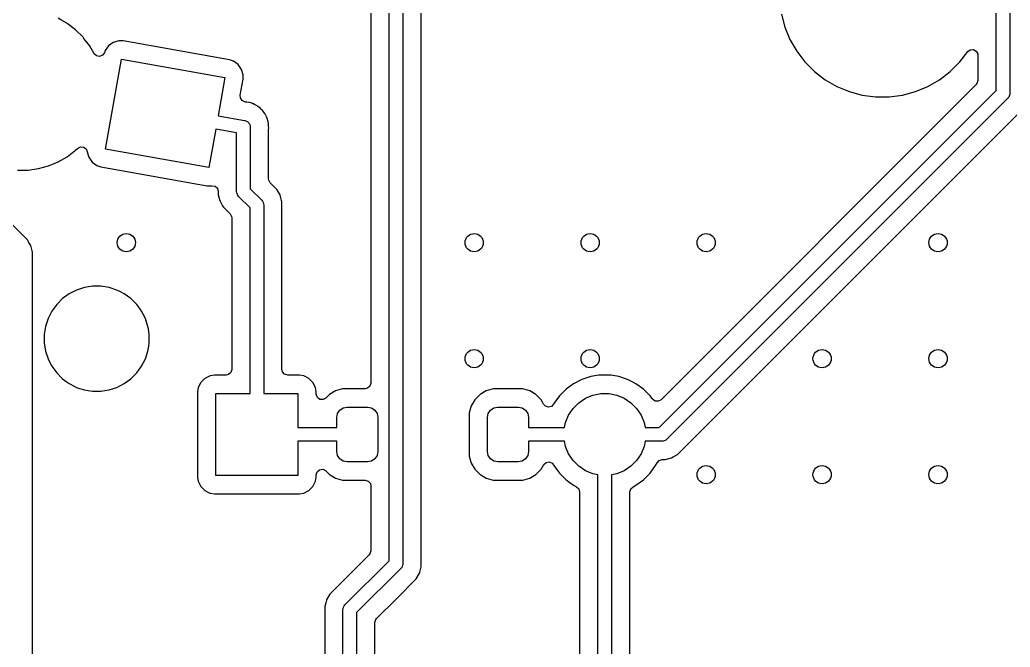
# Model space of a CAD drawing. Extents: x 2.6 to 14.2, y -9.4 to -3.8.
# Drawn here: x 6.891 to 7.745, y -7.479 to -6.938 of the extents above; entities that cross this region are included whole.
import ezdxf

# ---------------------------------------------------------------- set-up
doc = ezdxf.new("R2010")
doc.units = 0
doc.header["$MEASUREMENT"] = 0
doc.layers.add('BLACK', color=7, linetype='CONTINUOUS')

msp = doc.modelspace()

# ---------------------------------------------------------------- linework, layer by layer
at = {"layer": 'BLACK', "linetype": 'CONTINUOUS'}
for p, q in [((7.20989, -7.40471), (7.20989, -6.77212)), ((7.2217, -6.76967), (7.2217, -7.40715)), ((7.23747, -7.41001), (7.23747, -6.76682)), ((7.19413, -6.78067), (7.19413, -7.25163)), ((6.89805, -7.12818), (6.5524, -6.78252)), ((7.74511, -6.83179), (7.74511, -7.0018)), ((7.7333, -6.99936), (7.7333, -6.83424)), ((7.54808, -6.93355), (7.55109, -6.94477)), ((6.92693, -6.93844), (6.92455, -6.93707)), ((6.93182, -6.94127), (6.92693, -6.93844)), ((6.93237, -6.94158), (6.93182, -6.94127)), ((6.93954, -6.94708), (6.93237, -6.94158)), ((6.94593, -6.95347), (6.93954, -6.94708)), ((6.93954, -6.94708), (6.93954, -6.94708)), ((7.55109, -6.94477), (7.55109, -6.94477)), ((7.55109, -6.94477), (7.55553, -6.9555)), ((6.94673, -6.95452), (6.94593, -6.95347)), ((6.94593, -6.95347), (6.94593, -6.95347)), ((6.94593, -6.95347), (6.94593, -6.95347)), ((6.95143, -6.96064), (6.94673, -6.95452)), ((6.97204, -6.95808), (6.96795, -6.96094)), ((6.97205, -6.95808), (6.97204, -6.95808)), ((6.97682, -6.95662), (6.97205, -6.95808)), ((6.98056, -6.95668), (6.97682, -6.95662)), ((6.97682, -6.95662), (6.97682, -6.95662)), ((7.07218, -6.97284), (6.98056, -6.95668)), ((6.98056, -6.95668), (6.98056, -6.95668)), ((7.55553, -6.9555), (7.55553, -6.9555)), ((7.55553, -6.9555), (7.56134, -6.96556)), ((6.95547, -6.96764), (6.95143, -6.96064)), ((6.95143, -6.96064), (6.95143, -6.96064)), ((6.95143, -6.96064), (6.95143, -6.96064)), ((6.95746, -6.96954), (6.95547, -6.96764)), ((6.95547, -6.96764), (6.95547, -6.96764)), ((6.96431, -6.96678), (6.96272, -6.96903)), ((6.96495, -6.96493), (6.96431, -6.96678)), ((6.96795, -6.96094), (6.96495, -6.96493)), ((6.96795, -6.96094), (6.96795, -6.96094)), ((7.56134, -6.96556), (7.56841, -6.97477)), ((7.70193, -6.97477), (7.70878, -6.96585)), ((7.70878, -6.96585), (7.711, -6.96422)), ((7.711, -6.96422), (7.71374, -6.96406)), ((7.71374, -6.96406), (7.71614, -6.96541)), ((7.71614, -6.96541), (7.71743, -6.96784)), ((7.71743, -6.96784), (7.71753, -6.96882)), ((6.96017, -6.97005), (6.95746, -6.96954)), ((6.96272, -6.96903), (6.96017, -6.97005)), ((6.96537, -7.04997), (6.97904, -6.97243)), ((6.97904, -6.97243), (7.06822, -6.98815)), ((7.07571, -6.97406), (7.07218, -6.97284)), ((7.07218, -6.97284), (7.07218, -6.97284)), ((7.07218, -6.97284), (7.07218, -6.97284)), ((7.07218, -6.97284), (7.07218, -6.97284)), ((7.07218, -6.97284), (7.07218, -6.97284)), ((7.0797, -6.97706), (7.07571, -6.97406)), ((7.07571, -6.97406), (7.07571, -6.97406)), ((7.07571, -6.97406), (7.07571, -6.97406)), ((7.08257, -6.98115), (7.0797, -6.97706)), ((7.56841, -6.97477), (7.56841, -6.97477)), ((7.56841, -6.97477), (7.57662, -6.98299)), ((7.69371, -6.98299), (7.70193, -6.97477)), ((7.71753, -6.96882), (7.71753, -6.9908)), ((7.08403, -6.98593), (7.08257, -6.98115)), ((7.57662, -6.98299), (7.57662, -6.98299)), ((7.57662, -6.98299), (7.58584, -6.99006)), ((7.6845, -6.99006), (7.69371, -6.98299)), ((7.06822, -6.98815), (7.06241, -7.02111)), ((7.08152, -7.00351), (7.08396, -6.98967)), ((7.08396, -6.98967), (7.08401, -6.98686)), ((7.08401, -6.98686), (7.08403, -6.98593)), ((7.08403, -6.98593), (7.08403, -6.98593)), ((7.08403, -6.98593), (7.08403, -6.98593)), ((7.08403, -6.98593), (7.08403, -6.98593)), ((7.7161, -6.99426), (7.44437, -7.26599)), ((7.58584, -6.99006), (7.5959, -6.99586)), ((7.67444, -6.99586), (7.6845, -6.99006)), ((7.71676, -6.99344), (7.7161, -6.99426)), ((7.71753, -6.9908), (7.71676, -6.99344)), ((7.44266, -7.28999), (7.7333, -6.99936)), ((7.5959, -6.99586), (7.5959, -6.99586)), ((7.5959, -6.99586), (7.5959, -6.99586)), ((7.5959, -6.99586), (7.60313, -6.99886)), ((7.60313, -6.99886), (7.6053, -6.99976)), ((7.6053, -6.99976), (7.60663, -7.00031)), ((7.60663, -7.00031), (7.61785, -7.00331)), ((7.65249, -7.00331), (7.66371, -7.00031)), ((7.66371, -7.00031), (7.67444, -6.99586)), ((7.74511, -7.0018), (7.745, -7.00296)), ((7.0816, -7.00558), (7.08152, -7.00351)), ((7.08302, -7.00794), (7.0816, -7.00558)), ((7.08548, -7.00916), (7.08302, -7.00794)), ((7.08564, -7.00919), (7.08548, -7.00916)), ((7.08574, -7.00921), (7.08564, -7.00919)), ((7.08616, -7.00928), (7.08574, -7.00921)), ((7.08574, -7.00921), (7.08574, -7.00921)), ((7.08574, -7.00921), (7.08574, -7.00921)), ((7.08712, -7.00928), (7.08616, -7.00928)), ((7.08896, -7.00978), (7.08712, -7.00928)), ((7.08917, -7.00981), (7.08896, -7.00978)), ((7.09084, -7.01011), (7.08917, -7.00981)), ((7.08917, -7.00981), (7.08917, -7.00981)), ((7.09132, -7.01033), (7.09084, -7.01011)), ((7.09084, -7.01011), (7.09084, -7.01011)), ((7.09084, -7.01011), (7.09084, -7.01011)), ((7.09084, -7.01011), (7.09084, -7.01011)), ((7.09084, -7.01011), (7.09084, -7.01011)), ((7.09212, -7.01062), (7.09132, -7.01033)), ((7.09263, -7.01076), (7.09212, -7.01062)), ((7.09279, -7.01085), (7.09263, -7.01076)), ((7.0941, -7.01161), (7.09279, -7.01085)), ((7.74338, -7.00598), (7.44929, -7.30007)), ((7.61785, -7.00331), (7.62936, -7.00483)), ((7.62936, -7.00483), (7.62936, -7.00483)), ((7.62936, -7.00483), (7.64098, -7.00483)), ((7.64098, -7.00483), (7.65249, -7.00331)), ((7.64098, -7.00483), (7.64098, -7.00483)), ((7.74411, -7.00508), (7.74338, -7.00598)), ((7.74477, -7.0035), (7.74411, -7.00508)), ((7.745, -7.00296), (7.74477, -7.0035)), ((7.09447, -7.0118), (7.0941, -7.01161)), ((7.09601, -7.01252), (7.09447, -7.0118)), ((7.09641, -7.01286), (7.09601, -7.01252)), ((7.09601, -7.01252), (7.09601, -7.01252)), ((7.09601, -7.01252), (7.09601, -7.01252)), ((7.09601, -7.01252), (7.09601, -7.01252)), ((7.09674, -7.01314), (7.09641, -7.01286)), ((7.09757, -7.01361), (7.09674, -7.01314)), ((7.09892, -7.01496), (7.09757, -7.01361)), ((7.09908, -7.0151), (7.09892, -7.01496)), ((7.0991, -7.01511), (7.09908, -7.0151)), ((7.09908, -7.0151), (7.09908, -7.0151)), ((7.10038, -7.01619), (7.0991, -7.01511)), ((7.10093, -7.01697), (7.10038, -7.01619)), ((7.10161, -7.01765), (7.10093, -7.01697)), ((7.10256, -7.0193), (7.10161, -7.01765)), ((7.10365, -7.02086), (7.10256, -7.0193)), ((7.45842, -7.31324), (7.75655, -7.01511)), ((7.06241, -7.02111), (7.08529, -7.02514)), ((7.08529, -7.02514), (7.08537, -7.02516)), ((7.08537, -7.02516), (7.08542, -7.02516)), ((7.08542, -7.02516), (7.0855, -7.0252)), ((7.0855, -7.0252), (7.0864, -7.02545)), ((7.0864, -7.02545), (7.08695, -7.0258)), ((7.08695, -7.0258), (7.08754, -7.02605)), ((7.08754, -7.02605), (7.08791, -7.02641)), ((7.08791, -7.02641), (7.08835, -7.02669)), ((7.08835, -7.02669), (7.08872, -7.02722)), ((7.08872, -7.02722), (7.08917, -7.02768)), ((7.08917, -7.02768), (7.08937, -7.02815)), ((7.08937, -7.02815), (7.08967, -7.02858)), ((7.10384, -7.02136), (7.10365, -7.02086)), ((7.10419, -7.02213), (7.10384, -7.02136)), ((7.10429, -7.0223), (7.10419, -7.02213)), ((7.10446, -7.02259), (7.10429, -7.0223)), ((7.10495, -7.02443), (7.10446, -7.02259)), ((7.10561, -7.02622), (7.10495, -7.02443)), ((7.10569, -7.02718), (7.10561, -7.02622)), ((7.1058, -7.02759), (7.10569, -7.02718)), ((7.10594, -7.0281), (7.1058, -7.02759)), ((7.10594, -7.03001), (7.10594, -7.0281)), ((7.10594, -7.0281), (7.10594, -7.0281)), ((7.06036, -7.03274), (7.05455, -7.0657)), ((7.07836, -7.03591), (7.06036, -7.03274)), ((7.07836, -7.08653), (7.07836, -7.03591)), ((7.08967, -7.02858), (7.08981, -7.02921)), ((7.08981, -7.02921), (7.09006, -7.0298)), ((7.09006, -7.0298), (7.09015, -7.03074)), ((7.09015, -7.03074), (7.09017, -7.03083)), ((7.09017, -7.03083), (7.09016, -7.03087)), ((7.09016, -7.03087), (7.09017, -7.03096)), ((7.09017, -7.03096), (7.09017, -7.08409)), ((7.1061, -7.03191), (7.10594, -7.03001)), ((7.10594, -7.03285), (7.1061, -7.03191)), ((7.10594, -7.07553), (7.10594, -7.03285)), ((6.93237, -7.05644), (6.93954, -7.05094)), ((6.93954, -7.05094), (6.94125, -7.04923)), ((6.94125, -7.04923), (6.94366, -7.04791)), ((6.94366, -7.04791), (6.94641, -7.04811)), ((6.94641, -7.04811), (6.94861, -7.04975)), ((6.94861, -7.04975), (6.94953, -7.052)), ((6.94953, -7.052), (6.94956, -7.05219)), ((6.94956, -7.05219), (6.95068, -7.05585)), ((7.05455, -7.0657), (6.96537, -7.04997)), ((6.9162, -7.06441), (6.92455, -7.06095)), ((6.92455, -7.06095), (6.93237, -7.05644)), ((6.95068, -7.05585), (6.95102, -7.05697)), ((6.95102, -7.05697), (6.95389, -7.06106)), ((6.95389, -7.06106), (6.95788, -7.06407)), ((6.88948, -7.06793), (6.89852, -7.06793)), ((6.89852, -7.06793), (6.90748, -7.06675)), ((6.89852, -7.06793), (6.89852, -7.06793)), ((6.90748, -7.06675), (6.9162, -7.06441)), ((6.95788, -7.06407), (6.96141, -7.06528)), ((6.96141, -7.06528), (7.05303, -7.08144)), ((7.10605, -7.07657), (7.10594, -7.07553)), ((7.10737, -7.07898), (7.10605, -7.07657)), ((7.11317, -7.08479), (7.10737, -7.07898)), ((7.05303, -7.08144), (7.05466, -7.08147)), ((7.05466, -7.08147), (7.05677, -7.08151)), ((7.05677, -7.08151), (7.05703, -7.08147)), ((7.05677, -7.08151), (7.05677, -7.08151)), ((7.05677, -7.08151), (7.05677, -7.08151)), ((7.05677, -7.08151), (7.05677, -7.08151)), ((7.05703, -7.08147), (7.05975, -7.08187)), ((7.05975, -7.08187), (7.06182, -7.08368)), ((7.06182, -7.08368), (7.06259, -7.0863)), ((7.06259, -7.0863), (7.06259, -7.08938)), ((7.07847, -7.08768), (7.07836, -7.08653)), ((7.07935, -7.08981), (7.07847, -7.08768)), ((7.09017, -7.08409), (7.10001, -7.09392)), ((7.11583, -7.08938), (7.11317, -7.08479)), ((7.06259, -7.08938), (7.06364, -7.0933)), ((7.06364, -7.0933), (7.06364, -7.0933)), ((7.06364, -7.0933), (7.06406, -7.09487)), ((7.06406, -7.09487), (7.06407, -7.0949)), ((7.06407, -7.0949), (7.06625, -7.09867)), ((7.08009, -7.09071), (7.07935, -7.08981)), ((7.08993, -7.10054), (7.08009, -7.09071)), ((7.10001, -7.09392), (7.10074, -7.09482)), ((7.10074, -7.09482), (7.10114, -7.09578)), ((7.10114, -7.09578), (7.10162, -7.09695)), ((7.11602, -7.08971), (7.11583, -7.08938)), ((7.11603, -7.08973), (7.11602, -7.08971)), ((7.1175, -7.09525), (7.11603, -7.08973)), ((7.1175, -7.23981), (7.1175, -7.09525)), ((7.1175, -7.09525), (7.1175, -7.09525)), ((7.06625, -7.09867), (7.06692, -7.09984)), ((7.06692, -7.09984), (7.06692, -7.09984)), ((7.06692, -7.09984), (7.07273, -7.10565)), ((7.08993, -7.26046), (7.08993, -7.10054)), ((7.10162, -7.09695), (7.10174, -7.0981)), ((7.10174, -7.0981), (7.10174, -7.26046)), ((7.07273, -7.10565), (7.07405, -7.10806)), ((7.07405, -7.10806), (7.07416, -7.1091)), ((7.07416, -7.1091), (7.07416, -7.23981)), ((6.8993, -7.13033), (6.89805, -7.12818)), ((6.9009, -7.13312), (6.8993, -7.13033)), ((6.90238, -7.13863), (6.9009, -7.13312)), ((6.90238, -7.20977), (6.90238, -7.13863)), ((6.90238, -7.13863), (6.90238, -7.13863)), ((6.94037, -7.17136), (6.93401, -7.1746)), ((6.94715, -7.16916), (6.94037, -7.17136)), ((6.94037, -7.17136), (6.94037, -7.17136)), ((6.95419, -7.16804), (6.94715, -7.16916)), ((6.96132, -7.16804), (6.95419, -7.16804)), ((6.95419, -7.16804), (6.95419, -7.16804)), ((6.96836, -7.16916), (6.96132, -7.16804)), ((6.96132, -7.16804), (6.96132, -7.16804)), ((6.97514, -7.17136), (6.96836, -7.16916)), ((6.9783, -7.17297), (6.97514, -7.17136)), ((6.97514, -7.17136), (6.97514, -7.17136)), ((6.98149, -7.1746), (6.9783, -7.17297)), ((6.92824, -7.17879), (6.9232, -7.18383)), ((6.92825, -7.17879), (6.92824, -7.17879)), ((6.93401, -7.1746), (6.92825, -7.17879)), ((6.98726, -7.17879), (6.98149, -7.1746)), ((6.98149, -7.1746), (6.98149, -7.1746)), ((6.98149, -7.1746), (6.98149, -7.1746)), ((6.9923, -7.18383), (6.98726, -7.17879)), ((6.98726, -7.17879), (6.98726, -7.17879)), ((6.91901, -7.1896), (6.91578, -7.19595)), ((6.9232, -7.18383), (6.91901, -7.1896)), ((6.9232, -7.18383), (6.9232, -7.18383)), ((6.99491, -7.18741), (6.9923, -7.18383)), ((6.9923, -7.18383), (6.9923, -7.18383)), ((6.99649, -7.1896), (6.99491, -7.18741)), ((6.99787, -7.19229), (6.99649, -7.1896)), ((6.91578, -7.19595), (6.91357, -7.20273)), ((6.91578, -7.19595), (6.91578, -7.19595)), ((6.99973, -7.19595), (6.99787, -7.19229)), ((6.99977, -7.19608), (6.99973, -7.19595)), ((6.99973, -7.19595), (6.99973, -7.19595)), ((7.00193, -7.20273), (6.99977, -7.19608)), ((6.91357, -7.20273), (6.91246, -7.20977)), ((7.00227, -7.20485), (7.00193, -7.20273)), ((7.00305, -7.20977), (7.00227, -7.20485)), ((6.90238, -7.4993), (6.90238, -7.20977)), ((6.91246, -7.20977), (6.91246, -7.2169)), ((7.00305, -7.2169), (7.00305, -7.20977)), ((6.91246, -7.2169), (6.91357, -7.22394)), ((6.91357, -7.22394), (6.91578, -7.23072)), ((6.99973, -7.23072), (7.00193, -7.22394)), ((7.00193, -7.22394), (7.00258, -7.21988)), ((7.00258, -7.21988), (7.00305, -7.2169)), ((6.91578, -7.23072), (6.91578, -7.23072)), ((6.91578, -7.23072), (6.91798, -7.23504)), ((6.99649, -7.23708), (6.99973, -7.23072)), ((6.91798, -7.23504), (6.91893, -7.23692)), ((6.91893, -7.23692), (6.91901, -7.23708)), ((6.91901, -7.23708), (6.9232, -7.24284)), ((6.9923, -7.24284), (6.99649, -7.23708)), ((7.07416, -7.23981), (7.07338, -7.24245)), ((7.11795, -7.24184), (7.1175, -7.23981)), ((7.11975, -7.24392), (7.11795, -7.24184)), ((6.9232, -7.24284), (6.9232, -7.24284)), ((6.9232, -7.24284), (6.92824, -7.24789)), ((6.92824, -7.24789), (6.92825, -7.24789)), ((6.92825, -7.24789), (6.93129, -7.2501)), ((6.93129, -7.2501), (6.93401, -7.25208)), ((6.98149, -7.25208), (6.98726, -7.24789)), ((6.98726, -7.24789), (6.9923, -7.24284)), ((7.05101, -7.24755), (7.04748, -7.25108)), ((7.05546, -7.24528), (7.05101, -7.24755)), ((7.05101, -7.24755), (7.05101, -7.24755)), ((7.05101, -7.24755), (7.05101, -7.24755)), ((7.05597, -7.2452), (7.05546, -7.24528)), ((7.05916, -7.2447), (7.05597, -7.2452)), ((7.06928, -7.2447), (7.05916, -7.2447)), ((7.0713, -7.24426), (7.06928, -7.2447)), ((7.07338, -7.24245), (7.0713, -7.24426)), ((7.12239, -7.2447), (7.11975, -7.24392)), ((7.1325, -7.2447), (7.12239, -7.2447)), ((7.1362, -7.24528), (7.1325, -7.2447)), ((7.1325, -7.2447), (7.1325, -7.2447)), ((7.13752, -7.24596), (7.1362, -7.24528)), ((7.14065, -7.24755), (7.13752, -7.24596)), ((7.14418, -7.25108), (7.14065, -7.24755)), ((7.14065, -7.24755), (7.14065, -7.24755)), ((7.14065, -7.24755), (7.14065, -7.24755)), ((7.37618, -7.24845), (7.369, -7.25211)), ((7.38384, -7.24596), (7.37618, -7.24845)), ((7.39084, -7.24485), (7.38384, -7.24596)), ((7.3918, -7.2447), (7.39084, -7.24485)), ((7.39986, -7.2447), (7.3918, -7.2447)), ((7.40095, -7.24487), (7.39986, -7.2447)), ((7.40782, -7.24596), (7.40095, -7.24487)), ((7.41549, -7.24845), (7.40782, -7.24596)), ((7.41994, -7.25072), (7.41549, -7.24845)), ((6.93401, -7.25208), (6.93817, -7.25419)), ((6.93817, -7.25419), (6.94037, -7.25531)), ((6.94037, -7.25531), (6.94037, -7.25531)), ((6.94037, -7.25531), (6.9429, -7.25614)), ((6.9429, -7.25614), (6.94715, -7.25752)), ((6.94715, -7.25752), (6.95024, -7.25801)), ((6.95024, -7.25801), (6.95419, -7.25863)), ((6.95419, -7.25863), (6.95419, -7.25863)), ((6.95419, -7.25863), (6.96132, -7.25863)), ((6.96132, -7.25863), (6.96473, -7.25809)), ((6.96473, -7.25809), (6.96836, -7.25752)), ((6.96836, -7.25752), (6.97514, -7.25531)), ((6.97514, -7.25531), (6.98149, -7.25208)), ((7.04521, -7.25553), (7.04463, -7.25922)), ((7.0472, -7.25163), (7.04521, -7.25553)), ((7.04748, -7.25108), (7.0472, -7.25163)), ((7.04748, -7.25108), (7.04748, -7.25108)), ((7.04748, -7.25108), (7.04748, -7.25108)), ((7.14645, -7.25553), (7.14418, -7.25108)), ((7.14418, -7.25108), (7.14418, -7.25108)), ((7.14418, -7.25108), (7.14418, -7.25108)), ((7.14698, -7.25887), (7.14645, -7.25553)), ((7.14703, -7.25922), (7.14698, -7.25887)), ((7.16373, -7.25835), (7.15837, -7.26152)), ((7.1697, -7.25662), (7.16373, -7.25835)), ((7.16373, -7.25835), (7.16373, -7.25835)), ((7.1711, -7.25651), (7.1697, -7.25662)), ((7.18924, -7.25651), (7.1711, -7.25651)), ((7.1711, -7.25651), (7.1711, -7.25651)), ((7.19127, -7.25607), (7.18924, -7.25651)), ((7.19335, -7.25427), (7.19127, -7.25607)), ((7.19413, -7.25163), (7.19335, -7.25427)), ((7.29365, -7.25835), (7.28829, -7.26152)), ((7.29962, -7.25662), (7.29365, -7.25835)), ((7.29365, -7.25835), (7.29365, -7.25835)), ((7.30102, -7.25651), (7.29962, -7.25662)), ((7.32371, -7.25651), (7.30102, -7.25651)), ((7.30102, -7.25651), (7.30102, -7.25651)), ((7.32511, -7.25662), (7.32371, -7.25651)), ((7.33108, -7.25835), (7.32511, -7.25662)), ((7.32511, -7.25662), (7.32511, -7.25662)), ((7.33644, -7.26152), (7.33108, -7.25835)), ((7.33108, -7.25835), (7.33108, -7.25835)), ((7.36248, -7.25684), (7.35678, -7.26254)), ((7.369, -7.25211), (7.36248, -7.25684)), ((7.42267, -7.25211), (7.41994, -7.25072)), ((7.42919, -7.25684), (7.42267, -7.25211)), ((7.42267, -7.25211), (7.42267, -7.25211)), ((7.42267, -7.25211), (7.42267, -7.25211)), ((7.43488, -7.26254), (7.42919, -7.25684)), ((7.42919, -7.25684), (7.42919, -7.25684)), ((7.04463, -7.25922), (7.04463, -7.33257)), ((7.0604, -7.33133), (7.0604, -7.26046)), ((7.0604, -7.26046), (7.08993, -7.26046)), ((7.10174, -7.26046), (7.13126, -7.26046)), ((7.13126, -7.26046), (7.13126, -7.28999)), ((7.14703, -7.26108), (7.14703, -7.25922)), ((7.14704, -7.26142), (7.14703, -7.26108)), ((7.14801, -7.264), (7.14704, -7.26142)), ((7.15021, -7.26565), (7.14801, -7.264)), ((7.15295, -7.26585), (7.15021, -7.26565)), ((7.15537, -7.26453), (7.15295, -7.26585)), ((7.15837, -7.26152), (7.15537, -7.26453)), ((7.15837, -7.26152), (7.15837, -7.26152)), ((7.28389, -7.26592), (7.28073, -7.27128)), ((7.2839, -7.26592), (7.28389, -7.26592)), ((7.28829, -7.26152), (7.2839, -7.26592)), ((7.28829, -7.26152), (7.28829, -7.26152)), ((7.34084, -7.26592), (7.33644, -7.26152)), ((7.33644, -7.26152), (7.33644, -7.26152)), ((7.34215, -7.26813), (7.34084, -7.26592)), ((7.34084, -7.26592), (7.34084, -7.26592)), ((7.35678, -7.26254), (7.35204, -7.26906)), ((7.37335, -7.26851), (7.37913, -7.26465)), ((7.37913, -7.26465), (7.38555, -7.26199)), ((7.38555, -7.26199), (7.39236, -7.26064)), ((7.39236, -7.26064), (7.3993, -7.26064)), ((7.3993, -7.26064), (7.40612, -7.26199)), ((7.40612, -7.26199), (7.41253, -7.26465)), ((7.41253, -7.26465), (7.41831, -7.26851)), ((7.43665, -7.26497), (7.43488, -7.26254)), ((7.43697, -7.26541), (7.43665, -7.26497)), ((7.43701, -7.26546), (7.43697, -7.26541)), ((7.43921, -7.26711), (7.43701, -7.26546)), ((7.44195, -7.26731), (7.43921, -7.26711)), ((7.44437, -7.26599), (7.44195, -7.26731)), ((7.1654, -7.27774), (7.16732, -7.27487)), ((7.16732, -7.27487), (7.1702, -7.27295)), ((7.1702, -7.27295), (7.17359, -7.27228)), ((7.17359, -7.27228), (7.1913, -7.27228)), ((7.1913, -7.27228), (7.19469, -7.27295)), ((7.19469, -7.27295), (7.19757, -7.27487)), ((7.19757, -7.27487), (7.19949, -7.27774)), ((7.28073, -7.27128), (7.27899, -7.27725)), ((7.28073, -7.27128), (7.28073, -7.27128)), ((7.29532, -7.27774), (7.29724, -7.27487)), ((7.29724, -7.27487), (7.30012, -7.27295)), ((7.30012, -7.27295), (7.30351, -7.27228)), ((7.30351, -7.27228), (7.32122, -7.27228)), ((7.32122, -7.27228), (7.32461, -7.27295)), ((7.32461, -7.27295), (7.32749, -7.27487)), ((7.32749, -7.27487), (7.32941, -7.27774)), ((7.34308, -7.26971), (7.34215, -7.26813)), ((7.34319, -7.26991), (7.34308, -7.26971)), ((7.34458, -7.27141), (7.34319, -7.26991)), ((7.34719, -7.2723), (7.34458, -7.27141)), ((7.34986, -7.27164), (7.34719, -7.2723)), ((7.35175, -7.26964), (7.34986, -7.27164)), ((7.35204, -7.26906), (7.35175, -7.26964)), ((7.36458, -7.27919), (7.36844, -7.27342)), ((7.36844, -7.27342), (7.37335, -7.26851)), ((7.41831, -7.26851), (7.42322, -7.27342)), ((7.42322, -7.27342), (7.42708, -7.27919)), ((7.16473, -7.28113), (7.1654, -7.27774)), ((7.16473, -7.28999), (7.16473, -7.28113)), ((7.19949, -7.27774), (7.20016, -7.28113)), ((7.20016, -7.28113), (7.20016, -7.31066)), ((7.27899, -7.27725), (7.27888, -7.27865)), ((7.27888, -7.27865), (7.27888, -7.31315)), ((7.27899, -7.27725), (7.27899, -7.27725)), ((7.29465, -7.28113), (7.29532, -7.27774)), ((7.29465, -7.31066), (7.29465, -7.28113)), ((7.32941, -7.27774), (7.33008, -7.28113)), ((7.33008, -7.28113), (7.33008, -7.28999)), ((7.36192, -7.28561), (7.36458, -7.27919)), ((7.42708, -7.27919), (7.42974, -7.28561)), ((7.13126, -7.28999), (7.16473, -7.28999)), ((7.33008, -7.28999), (7.36105, -7.28999)), ((7.36105, -7.28999), (7.36192, -7.28561)), ((7.42974, -7.28561), (7.43061, -7.28999)), ((7.43061, -7.28999), (7.44266, -7.28999)), ((7.1352, -7.3018), (7.13126, -7.3018)), ((7.13126, -7.3018), (7.13126, -7.33133)), ((7.16473, -7.3018), (7.1352, -7.3018)), ((7.16473, -7.31066), (7.16473, -7.3018)), ((7.35469, -7.3018), (7.33008, -7.3018)), ((7.33008, -7.3018), (7.33008, -7.31066)), ((7.36105, -7.3018), (7.35469, -7.3018)), ((7.36192, -7.30618), (7.36105, -7.3018)), ((7.43061, -7.3018), (7.42974, -7.30618)), ((7.44511, -7.3018), (7.43061, -7.3018)), ((7.44626, -7.30169), (7.44511, -7.3018)), ((7.4478, -7.30105), (7.44626, -7.30169)), ((7.44839, -7.30081), (7.4478, -7.30105)), ((7.44929, -7.30007), (7.44839, -7.30081)), ((7.36458, -7.3126), (7.36192, -7.30618)), ((7.42974, -7.30618), (7.42708, -7.3126)), ((7.1654, -7.31405), (7.16473, -7.31066)), ((7.16732, -7.31693), (7.1654, -7.31405)), ((7.1702, -7.31885), (7.16732, -7.31693)), ((7.17359, -7.31952), (7.1702, -7.31885)), ((7.19469, -7.31885), (7.1913, -7.31952)), ((7.19757, -7.31693), (7.19469, -7.31885)), ((7.19949, -7.31405), (7.19757, -7.31693)), ((7.20016, -7.31066), (7.19949, -7.31405)), ((7.27888, -7.31315), (7.27888, -7.31315)), ((7.27888, -7.31315), (7.27899, -7.31454)), ((7.27899, -7.31454), (7.28073, -7.32052)), ((7.29532, -7.31405), (7.29465, -7.31066)), ((7.29724, -7.31693), (7.29532, -7.31405)), ((7.30012, -7.31885), (7.29724, -7.31693)), ((7.30351, -7.31952), (7.30012, -7.31885)), ((7.32461, -7.31885), (7.32122, -7.31952)), ((7.32749, -7.31693), (7.32461, -7.31885)), ((7.32941, -7.31405), (7.32749, -7.31693)), ((7.33008, -7.31066), (7.32941, -7.31405)), ((7.36844, -7.31838), (7.36458, -7.3126)), ((7.37335, -7.32329), (7.36844, -7.31838)), ((7.42322, -7.31838), (7.41831, -7.32329)), ((7.42708, -7.3126), (7.42322, -7.31838)), ((7.44089, -7.32024), (7.44278, -7.31824)), ((7.44278, -7.31824), (7.44524, -7.31757)), ((7.44524, -7.31757), (7.44796, -7.31757)), ((7.44796, -7.31757), (7.45348, -7.31609)), ((7.44796, -7.31757), (7.44796, -7.31757)), ((7.44796, -7.31757), (7.44796, -7.31757)), ((7.45348, -7.31609), (7.45492, -7.31526)), ((7.45492, -7.31526), (7.45842, -7.31324)), ((7.14781, -7.32808), (7.14989, -7.32628)), ((7.14989, -7.32628), (7.15261, -7.32589)), ((7.15261, -7.32589), (7.15511, -7.32703)), ((7.15511, -7.32703), (7.15537, -7.32727)), ((7.15537, -7.32727), (7.15837, -7.33027)), ((7.1913, -7.31952), (7.17359, -7.31952)), ((7.28073, -7.32052), (7.28073, -7.32052)), ((7.28073, -7.32052), (7.28389, -7.32587)), ((7.28389, -7.32587), (7.2839, -7.32587)), ((7.2839, -7.32587), (7.28829, -7.33027)), ((7.32122, -7.31952), (7.30351, -7.31952)), ((7.33644, -7.33027), (7.34084, -7.32587)), ((7.34084, -7.32587), (7.34319, -7.32189)), ((7.34319, -7.32189), (7.34521, -7.32001)), ((7.34521, -7.32001), (7.34791, -7.31952)), ((7.34791, -7.31952), (7.35045, -7.32057)), ((7.35045, -7.32057), (7.35175, -7.32216)), ((7.35175, -7.32216), (7.35204, -7.32273)), ((7.35204, -7.32273), (7.35678, -7.32925)), ((7.37913, -7.32715), (7.37335, -7.32329)), ((7.38555, -7.3298), (7.37913, -7.32715)), ((7.41253, -7.32715), (7.40612, -7.3298)), ((7.41831, -7.32329), (7.41253, -7.32715)), ((7.43488, -7.32925), (7.43962, -7.32273)), ((7.43962, -7.32273), (7.43966, -7.32267)), ((7.43966, -7.32267), (7.44089, -7.32024)), ((7.04463, -7.33257), (7.04497, -7.33473)), ((7.04497, -7.33473), (7.04521, -7.33626)), ((7.13126, -7.33133), (7.0604, -7.33133)), ((7.14645, -7.33626), (7.14703, -7.33257)), ((7.14703, -7.33072), (7.14781, -7.32808)), ((7.14703, -7.33257), (7.14703, -7.33072)), ((7.15837, -7.33027), (7.15837, -7.33027)), ((7.15837, -7.33027), (7.15912, -7.33072)), ((7.15912, -7.33072), (7.16373, -7.33344)), ((7.16373, -7.33344), (7.1697, -7.33518)), ((7.1697, -7.33518), (7.1711, -7.33529)), ((7.1711, -7.33529), (7.18924, -7.33529)), ((7.18924, -7.33529), (7.19188, -7.33606)), ((7.28829, -7.33027), (7.28829, -7.33027)), ((7.28829, -7.33027), (7.28905, -7.33072)), ((7.28905, -7.33072), (7.29365, -7.33344)), ((7.29365, -7.33344), (7.29962, -7.33518)), ((7.29962, -7.33518), (7.30102, -7.33529)), ((7.30102, -7.33529), (7.32371, -7.33529)), ((7.32371, -7.33529), (7.32511, -7.33518)), ((7.32511, -7.33518), (7.33108, -7.33344)), ((7.33108, -7.33344), (7.33644, -7.33027)), ((7.35678, -7.32925), (7.35678, -7.32925)), ((7.35678, -7.32925), (7.36248, -7.33495)), ((7.36248, -7.33495), (7.369, -7.33969)), ((7.38993, -7.33068), (7.38555, -7.3298)), ((7.38993, -7.80475), (7.38993, -7.33068)), ((7.40612, -7.3298), (7.40174, -7.33068)), ((7.40174, -7.33068), (7.40174, -7.8023)), ((7.42267, -7.33969), (7.42919, -7.33495)), ((7.42919, -7.33495), (7.43488, -7.32925)), ((7.43488, -7.32925), (7.43488, -7.32925)), ((7.43488, -7.32925), (7.43488, -7.32925)), ((7.04521, -7.33626), (7.04748, -7.34071)), ((7.04748, -7.34071), (7.04748, -7.34071)), ((7.04748, -7.34071), (7.04748, -7.34071)), ((7.04748, -7.34071), (7.05101, -7.34425)), ((7.05101, -7.34425), (7.05101, -7.34425)), ((7.05101, -7.34425), (7.05101, -7.34425)), ((7.05101, -7.34425), (7.05517, -7.34637)), ((7.1362, -7.34651), (7.14065, -7.34425)), ((7.14065, -7.34425), (7.14418, -7.34071)), ((7.14418, -7.34071), (7.14645, -7.33626)), ((7.14645, -7.33626), (7.14645, -7.33626)), ((7.14645, -7.33626), (7.14645, -7.33626)), ((7.19188, -7.33606), (7.19368, -7.33814)), ((7.19368, -7.33814), (7.19413, -7.34017)), ((7.19413, -7.34017), (7.19413, -7.39615)), ((7.369, -7.33969), (7.37149, -7.34096)), ((7.37149, -7.34096), (7.37349, -7.34285)), ((7.37349, -7.34285), (7.37416, -7.34531)), ((7.4175, -7.34531), (7.41828, -7.34267)), ((7.41828, -7.34267), (7.42017, -7.34096)), ((7.42017, -7.34096), (7.42267, -7.33969)), ((7.05517, -7.34637), (7.05546, -7.34651)), ((7.05546, -7.34651), (7.05916, -7.3471)), ((7.05916, -7.3471), (7.05916, -7.3471)), ((7.05916, -7.3471), (7.1325, -7.3471)), ((7.1325, -7.3471), (7.1362, -7.34651)), ((7.37416, -7.34531), (7.37416, -7.57002)), ((7.4175, -7.79375), (7.4175, -7.34531)), ((7.1927, -7.39961), (7.15863, -7.43367)), ((7.19335, -7.39879), (7.1927, -7.39961)), ((7.19413, -7.39615), (7.19335, -7.39879)), ((7.1718, -7.4428), (7.20989, -7.40471)), ((7.21998, -7.41133), (7.18188, -7.44943)), ((7.22071, -7.41043), (7.21998, -7.41133)), ((7.22113, -7.40941), (7.22071, -7.41043)), ((7.22159, -7.40831), (7.22113, -7.40941)), ((7.2217, -7.40715), (7.22159, -7.40831)), ((7.23627, -7.4145), (7.23747, -7.41001)), ((7.2161, -7.4375), (7.23314, -7.42046)), ((7.23314, -7.42046), (7.236, -7.41552)), ((7.236, -7.41552), (7.23627, -7.4145)), ((7.15621, -7.43785), (7.15578, -7.43861)), ((7.15863, -7.43367), (7.15621, -7.43785)), ((7.15863, -7.43367), (7.15863, -7.43367)), ((7.19908, -7.45453), (7.2161, -7.4375)), ((7.15516, -7.44092), (7.1543, -7.44413)), ((7.1543, -7.44413), (7.1543, -7.44413)), ((7.1543, -7.44413), (7.1543, -7.78017)), ((7.15578, -7.43861), (7.15516, -7.44092)), ((7.15578, -7.43861), (7.15578, -7.43861)), ((7.17007, -7.44698), (7.17018, -7.44583)), ((7.17007, -7.77732), (7.17007, -7.44698)), ((7.17018, -7.44583), (7.17062, -7.44476)), ((7.17062, -7.44476), (7.17106, -7.4437)), ((7.17106, -7.4437), (7.1718, -7.4428)), ((7.18188, -7.44943), (7.18188, -7.77487)), ((7.19765, -7.45798), (7.19842, -7.45534)), ((7.19842, -7.45534), (7.19908, -7.45453)), ((7.19765, -7.573), (7.19765, -7.45798))]:
    msp.add_line(p, q, dxfattribs=at)
at = {"layer": 'BLACK'}
for centre in [(6.98323, -7.13054), (7.28323, -7.13054), (7.38323, -7.13054), (7.48323, -7.13054), (7.68323, -7.13054), (7.28323, -7.23054), (7.38323, -7.23054), (7.58323, -7.23054), (7.68323, -7.23054), (7.48323, -7.33054), (7.58323, -7.33054), (7.68323, -7.33054)]:
    msp.add_circle(centre, 0.00787, dxfattribs=at)

doc.saveas('drawing.dxf')
